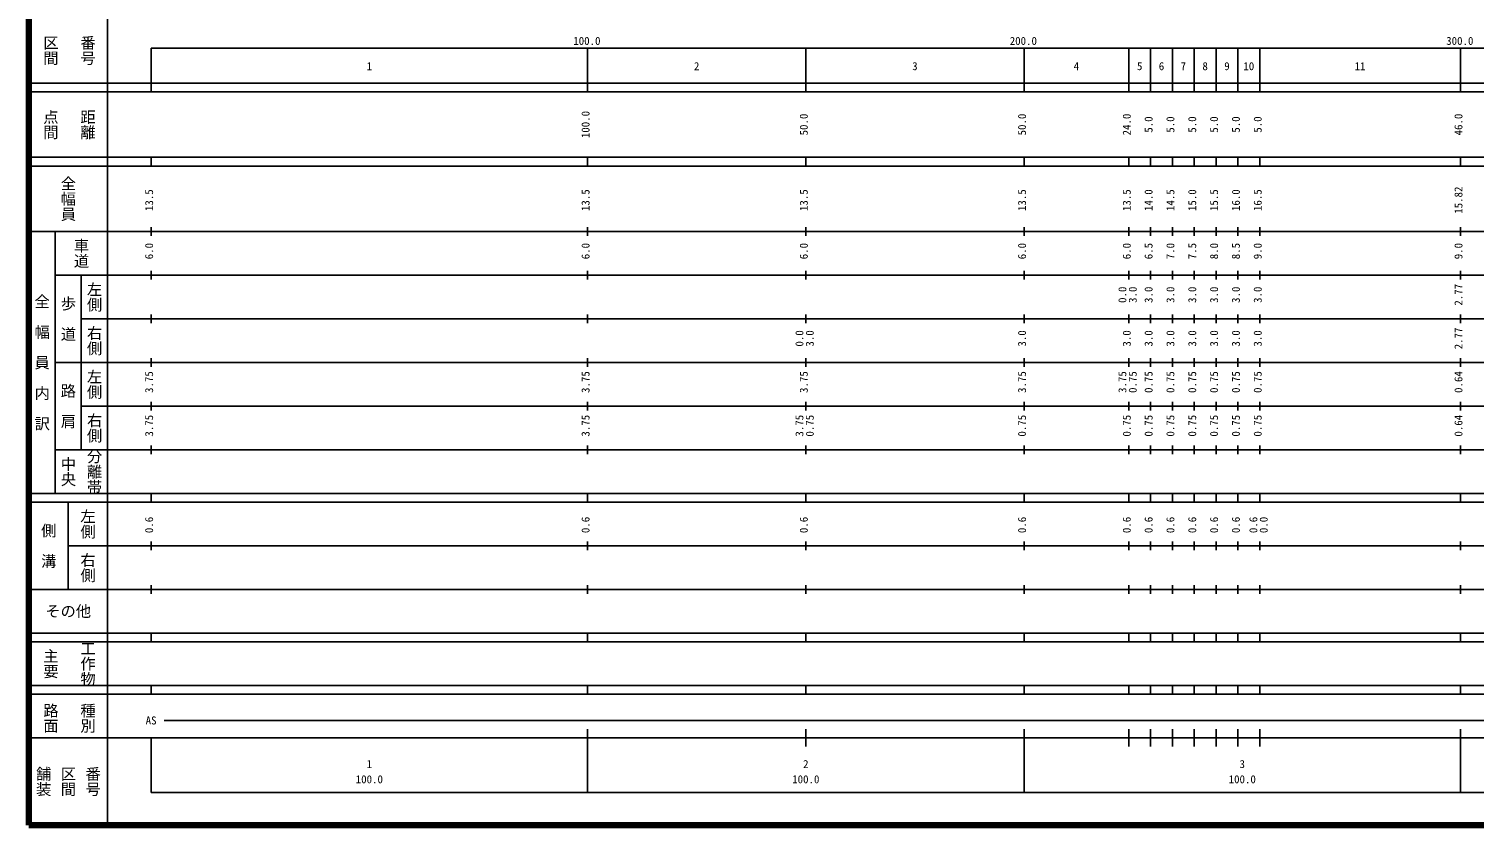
# Model space of a CAD drawing. Units: millimetres on the paper, enlarged 1000 times. Extents: x 40000 to 680000, y 20000 to 380000.
# Drawn here: x 40000 to 371121, y 20000 to 202409 of the extents above; entities that cross this region are included whole.
import ezdxf
from ezdxf.enums import TextEntityAlignment as Align

# ---------------------------------------------------------------- set-up
doc = ezdxf.new("R2010")
doc.units = ezdxf.units.MM
doc.header["$LTSCALE"] = 1000
doc.layers.add('M-TTL', color=2, linetype='Continuous', lineweight=140)
doc.layers.add('M-TTL-BAND', color=7, linetype='Continuous', lineweight=25)
doc.styles.add('@ＭＳ ゴシック', font='')
doc.styles.add('ＭＳ ゴシック', font='')
doc.styles.get('@ＭＳ ゴシック').set_extended_font_data('@MS Gothic')
doc.styles.get('ＭＳ ゴシック').set_extended_font_data('MS Gothic')

msp = doc.modelspace()

# ---------------------------------------------------------------- linework, layer by layer
at = {"layer": 'M-TTL'}
for p, q in [((40000, 380000), (40000, 20000)), ((40000, 20000), (680000, 20000))]:
    msp.add_line(p, q, dxfattribs=at)
at = {"layer": 'M-TTL-BAND'}
for p, q in [((58000, 370000), (58000, 20000)), ((68000, 198000), (579000, 198000)), ((68000, 198000), (68000, 188000)), ((168000, 188000), (168000, 198000)), ((218000, 188000), (218000, 198000)), ((268000, 188000), (268000, 198000)), ((292000, 188000), (292000, 198000)), ((297000, 188000), (297000, 198000)), ((302000, 188000), (302000, 198000)), ((307000, 188000), (307000, 198000)), ((312000, 188000), (312000, 198000)), ((317000, 188000), (317000, 198000)), ((322000, 188000), (322000, 198000)), ((368000, 188000), (368000, 198000)), ((40000, 190000), (579000, 190000)), ((40000, 188000), (579000, 188000)), ((40000, 173000), (579000, 173000)), ((68000, 171000), (68000, 173000)), ((168000, 171000), (168000, 173000)), ((218000, 171000), (218000, 173000)), ((268000, 171000), (268000, 173000)), ((292000, 171000), (292000, 173000)), ((297000, 171000), (297000, 173000)), ((302000, 171000), (302000, 173000)), ((307000, 171000), (307000, 173000)), ((312000, 171000), (312000, 173000)), ((317000, 171000), (317000, 173000)), ((322000, 171000), (322000, 173000)), ((368000, 171000), (368000, 173000)), ((40000, 171000), (579000, 171000)), ((40000, 156000), (579000, 156000)), ((46000, 96000), (46000, 156000)), ((68000, 155000), (68000, 157000)), ((168000, 155000), (168000, 157000)), ((218000, 155000), (218000, 157000)), ((268000, 155000), (268000, 157000)), ((292000, 155000), (292000, 157000)), ((297000, 155000), (297000, 157000)), ((302000, 155000), (302000, 157000)), ((307000, 155000), (307000, 157000)), ((312000, 155000), (312000, 157000)), ((317000, 155000), (317000, 157000)), ((322000, 155000), (322000, 157000)), ((368000, 155000), (368000, 157000)), ((46000, 146000), (579000, 146000)), ((52000, 146000), (52000, 106000)), ((68000, 145000), (68000, 147000)), ((168000, 145000), (168000, 147000)), ((218000, 145000), (218000, 147000)), ((268000, 145000), (268000, 147000)), ((292000, 145000), (292000, 147000)), ((297000, 145000), (297000, 147000)), ((302000, 145000), (302000, 147000)), ((307000, 145000), (307000, 147000)), ((312000, 145000), (312000, 147000)), ((317000, 145000), (317000, 147000)), ((322000, 145000), (322000, 147000)), ((368000, 145000), (368000, 147000)), ((52000, 136000), (579000, 136000)), ((68000, 135000), (68000, 137000)), ((168000, 135000), (168000, 137000)), ((218000, 135000), (218000, 137000)), ((268000, 135000), (268000, 137000)), ((292000, 135000), (292000, 137000)), ((297000, 135000), (297000, 137000)), ((302000, 135000), (302000, 137000)), ((307000, 135000), (307000, 137000)), ((312000, 135000), (312000, 137000)), ((317000, 135000), (317000, 137000)), ((322000, 135000), (322000, 137000)), ((368000, 135000), (368000, 137000)), ((46000, 126000), (579000, 126000)), ((68000, 125000), (68000, 127000)), ((168000, 125000), (168000, 127000)), ((218000, 125000), (218000, 127000)), ((268000, 125000), (268000, 127000)), ((292000, 125000), (292000, 127000)), ((297000, 125000), (297000, 127000)), ((302000, 125000), (302000, 127000)), ((307000, 125000), (307000, 127000)), ((312000, 125000), (312000, 127000)), ((317000, 125000), (317000, 127000)), ((322000, 125000), (322000, 127000)), ((368000, 125000), (368000, 127000)), ((52000, 116000), (579000, 116000)), ((68000, 115000), (68000, 117000)), ((168000, 115000), (168000, 117000)), ((218000, 115000), (218000, 117000)), ((268000, 115000), (268000, 117000)), ((292000, 115000), (292000, 117000)), ((297000, 115000), (297000, 117000)), ((302000, 115000), (302000, 117000)), ((307000, 115000), (307000, 117000)), ((312000, 115000), (312000, 117000)), ((317000, 115000), (317000, 117000)), ((322000, 115000), (322000, 117000)), ((368000, 115000), (368000, 117000)), ((46000, 106000), (579000, 106000)), ((68000, 105000), (68000, 107000)), ((168000, 105000), (168000, 107000)), ((218000, 105000), (218000, 107000)), ((268000, 105000), (268000, 107000)), ((292000, 105000), (292000, 107000)), ((297000, 105000), (297000, 107000)), ((302000, 105000), (302000, 107000)), ((307000, 105000), (307000, 107000)), ((312000, 105000), (312000, 107000)), ((317000, 105000), (317000, 107000)), ((322000, 105000), (322000, 107000)), ((368000, 105000), (368000, 107000)), ((40000, 96000), (579000, 96000)), ((40000, 94000), (579000, 94000)), ((49000, 94000), (49000, 74000)), ((68000, 94000), (68000, 96000)), ((168000, 94000), (168000, 96000)), ((218000, 94000), (218000, 96000)), ((268000, 94000), (268000, 96000)), ((292000, 94000), (292000, 96000)), ((297000, 94000), (297000, 96000)), ((302000, 94000), (302000, 96000)), ((307000, 94000), (307000, 96000)), ((312000, 94000), (312000, 96000)), ((317000, 94000), (317000, 96000)), ((322000, 94000), (322000, 96000)), ((368000, 94000), (368000, 96000)), ((49000, 84000), (579000, 84000)), ((68000, 83000), (68000, 85000)), ((168000, 83000), (168000, 85000)), ((218000, 83000), (218000, 85000)), ((268000, 83000), (268000, 85000)), ((292000, 83000), (292000, 85000)), ((297000, 83000), (297000, 85000)), ((302000, 83000), (302000, 85000)), ((307000, 83000), (307000, 85000)), ((312000, 83000), (312000, 85000)), ((317000, 83000), (317000, 85000)), ((322000, 83000), (322000, 85000)), ((368000, 83000), (368000, 85000)), ((40000, 74000), (579000, 74000)), ((68000, 73000), (68000, 75000)), ((168000, 73000), (168000, 75000)), ((218000, 73000), (218000, 75000)), ((268000, 73000), (268000, 75000)), ((292000, 73000), (292000, 75000)), ((297000, 73000), (297000, 75000)), ((302000, 73000), (302000, 75000)), ((307000, 73000), (307000, 75000)), ((312000, 73000), (312000, 75000)), ((317000, 73000), (317000, 75000)), ((322000, 73000), (322000, 75000)), ((368000, 73000), (368000, 75000)), ((40000, 64000), (579000, 64000)), ((68000, 62000), (68000, 64000)), ((168000, 62000), (168000, 64000)), ((218000, 62000), (218000, 64000)), ((268000, 62000), (268000, 64000)), ((292000, 62000), (292000, 64000)), ((297000, 62000), (297000, 64000)), ((302000, 62000), (302000, 64000)), ((307000, 62000), (307000, 64000)), ((312000, 62000), (312000, 64000)), ((317000, 62000), (317000, 64000)), ((322000, 62000), (322000, 64000)), ((368000, 62000), (368000, 64000)), ((40000, 62000), (579000, 62000)), ((40000, 52000), (579000, 52000)), ((40000, 50000), (579000, 50000)), ((68000, 50000), (68000, 52000)), ((168000, 50000), (168000, 52000)), ((218000, 50000), (218000, 52000)), ((268000, 50000), (268000, 52000)), ((292000, 50000), (292000, 52000)), ((297000, 50000), (297000, 52000)), ((302000, 50000), (302000, 52000)), ((307000, 50000), (307000, 52000)), ((312000, 50000), (312000, 52000)), ((317000, 50000), (317000, 52000)), ((322000, 50000), (322000, 52000)), ((368000, 50000), (368000, 52000)), ((71000, 44000), (539500, 44000)), ((40000, 40000), (579000, 40000)), ((68000, 40000), (68000, 27500)), ((168000, 27500), (168000, 42000)), ((218000, 38000), (218000, 42000)), ((268000, 27500), (268000, 42000)), ((292000, 38000), (292000, 42000)), ((297000, 38000), (297000, 42000)), ((302000, 38000), (302000, 42000)), ((307000, 38000), (307000, 42000)), ((312000, 38000), (312000, 42000)), ((317000, 38000), (317000, 42000)), ((322000, 38000), (322000, 42000)), ((368000, 27500), (368000, 42000)), ((68000, 27500), (579000, 27500))]:
    msp.add_line(p, q, dxfattribs=at)

# ---------------------------------------------------------------- texts
at = {"layer": 'M-TTL-BAND', "style": '@ＭＳ ゴシック'}
for s, p in [('区間', (45000, 197500)), ('番号', (53500, 197500)), ('点間', (45000, 180500)), ('距離', (53500, 180500)), ('全幅員', (49000, 163500)), ('車道', (52000, 151000)), ('左側', (55000, 141000)), ('全\u3000幅\u3000員\u3000内\u3000訳', (43000, 126000)), ('歩\u3000道', (49000, 136000)), ('右側', (55000, 131000)), ('左側', (55000, 121000)), ('路\u3000肩', (49000, 116000)), ('右側', (55000, 111000)), ('分離帯', (55000, 101000)), ('中央', (49000, 101000)), ('左側', (53500, 89000)), ('側\u3000溝', (44500, 84000)), ('右側', (53500, 79000)), ('主要', (45000, 57000)), ('工作物', (53500, 57000)), ('路面', (45000, 44500)), ('種別', (53500, 44500)), ('舗装', (43333, 30000)), ('区間', (49000, 30000)), ('番号', (54667, 30000))]:
    msp.add_text(s, height=2566, rotation=270, dxfattribs=at).set_placement(p, align=Align.MIDDLE_CENTER)
at = {"layer": 'M-TTL-BAND', "style": 'ＭＳ ゴシック'}
for s, p in [('100.0', (167844, 198195)), ('200.0', (267844, 198195)), ('300.0', (367844, 198195)), ('1', (118000, 192405)), ('2', (193000, 192405)), ('3', (243000, 192405)), ('4', (280000, 192405)), ('5', (294500, 192405)), ('6', (299500, 192405)), ('7', (304500, 192405)), ('8', (309500, 192405)), ('9', (314500, 192405)), ('10', (319500, 192405)), ('11', (345000, 192405)), ('AS', (68000, 42500)), ('1', (118000, 32523)), ('2', (218000, 32523)), ('3', (318000, 32523)), ('100.0', (118000, 29033)), ('100.0', (218000, 29033)), ('100.0', (318000, 29033))]:
    msp.add_text(s, height=1833, dxfattribs=at).set_placement(p, align=Align.BOTTOM_CENTER)
for s, p in [('100.0', (169000, 180500)), ('50.0', (219000, 180500)), ('50.0', (269000, 180500)), ('24.0', (293000, 180500)), ('5.0', (298000, 180500)), ('5.0', (303000, 180500)), ('5.0', (308000, 180500)), ('5.0', (313000, 180500)), ('5.0', (318000, 180500)), ('5.0', (323000, 180500)), ('46.0', (369000, 180500)), ('15.82', (369000, 163174)), ('13.5', (69000, 163174)), ('13.5', (169000, 163174)), ('13.5', (219000, 163174)), ('13.5', (269000, 163174)), ('13.5', (293000, 163174)), ('14.0', (298000, 163174)), ('14.5', (303000, 163174)), ('15.0', (308000, 163174)), ('15.5', (313000, 163174)), ('16.0', (318000, 163174)), ('16.5', (323000, 163174)), ('6.0', (69000, 151500)), ('6.0', (169000, 151500)), ('6.0', (219000, 151500)), ('6.0', (269000, 151500)), ('6.0', (293000, 151500)), ('6.5', (298000, 151500)), ('7.0', (303000, 151500)), ('7.5', (308000, 151500)), ('8.0', (313000, 151500)), ('8.5', (318000, 151500)), ('9.0', (323000, 151500)), ('9.0', (369000, 151500)), ('0.0', (292000, 141500)), ('3.0', (294370, 141500)), ('3.0', (298000, 141500)), ('3.0', (303000, 141500)), ('3.0', (308000, 141500)), ('3.0', (313000, 141500)), ('3.0', (318000, 141500)), ('3.0', (323000, 141500)), ('2.77', (369000, 141500)), ('0.0', (218000, 131500)), ('3.0', (220370, 131500)), ('3.0', (269000, 131500)), ('3.0', (293000, 131500)), ('3.0', (298000, 131500)), ('3.0', (303000, 131500)), ('3.0', (308000, 131500)), ('3.0', (313000, 131500)), ('3.0', (318000, 131500)), ('3.0', (323000, 131500)), ('2.77', (369000, 131500)), ('3.75', (69000, 121500)), ('3.75', (169000, 121500)), ('3.75', (219000, 121500)), ('3.75', (269000, 121500)), ('3.75', (292000, 121500)), ('0.75', (294370, 121500)), ('0.75', (298000, 121500)), ('0.75', (303000, 121500)), ('0.75', (308000, 121500)), ('0.75', (313000, 121500)), ('0.75', (318000, 121500)), ('0.75', (323000, 121500)), ('0.64', (369000, 121500)), ('3.75', (69000, 111500)), ('3.75', (169000, 111500)), ('3.75', (218000, 111500)), ('0.75', (220370, 111500)), ('0.75', (269000, 111500)), ('0.75', (293000, 111500)), ('0.75', (298000, 111500)), ('0.75', (303000, 111500)), ('0.75', (308000, 111500)), ('0.75', (313000, 111500)), ('0.75', (318000, 111500)), ('0.75', (323000, 111500)), ('0.64', (369000, 111500)), ('0.6', (69000, 88764)), ('0.6', (169000, 88764)), ('0.6', (219000, 88764)), ('0.6', (269000, 88764)), ('0.6', (293000, 88764)), ('0.6', (298000, 88764)), ('0.6', (303000, 88764)), ('0.6', (308000, 88764)), ('0.6', (313000, 88764)), ('0.6', (318000, 88764)), ('0.6', (322000, 88764)), ('0.0', (324370, 88764))]:
    msp.add_text(s, height=1833, rotation=90, dxfattribs=at).set_placement(p, align=Align.BOTTOM_CENTER)
msp.add_text('その他', height=2566, dxfattribs=at).set_placement((49000, 69000), align=Align.MIDDLE_CENTER)

doc.saveas('drawing.dxf')
